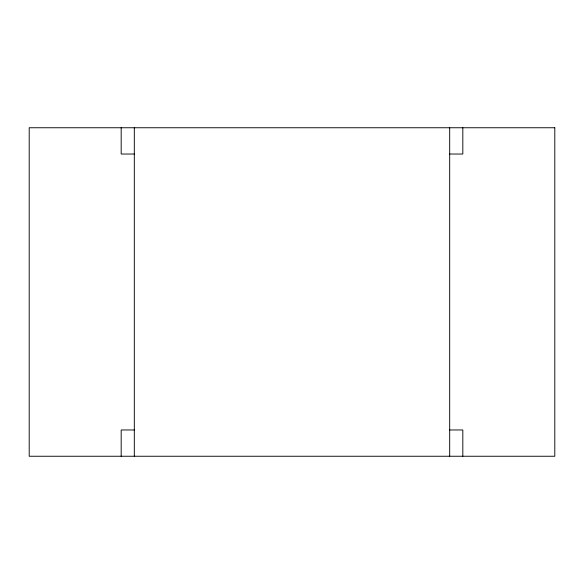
<?xml version="1.0" encoding="UTF-8"?>
<svg xmlns="http://www.w3.org/2000/svg" width="584" height="584" viewBox="0 0 584 584"><rect width="100%" height="100%" fill="white"/><g stroke="black" fill="none" stroke-linecap="round" stroke-linejoin="round"><path stroke-width="0.88" d="M134.32 154.03L121.18 154.03L121.18 127.75M449.68 154.03L462.82 154.03L462.82 127.75M134.32 429.97L121.18 429.97L121.18 456.25M449.68 429.97L462.82 429.97L462.82 456.25M449.68 127.75L449.68 456.25M134.32 127.75L134.32 456.25M554.8 127.75L29.2 127.75L29.2 456.25L554.8 456.25L554.8 127.75"/></g></svg>
